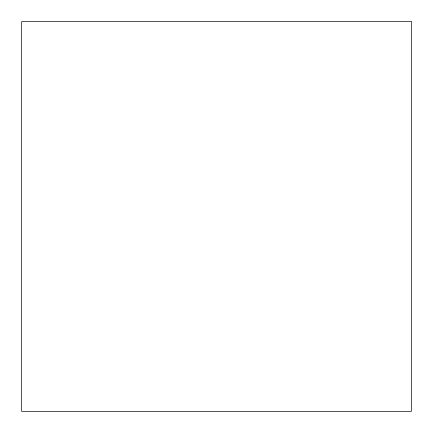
<?xml version="1.0" encoding="UTF-8"?>
<svg xmlns="http://www.w3.org/2000/svg" width="433" height="433" viewBox="0 0 433 433"><rect width="100%" height="100%" fill="white"/><g stroke="black" fill="none" stroke-linecap="round" stroke-linejoin="round"><path stroke-width="0.65" d="M411.35 21.65L21.65 21.65L21.65 411.35L411.35 411.35L411.35 21.65"/></g></svg>
